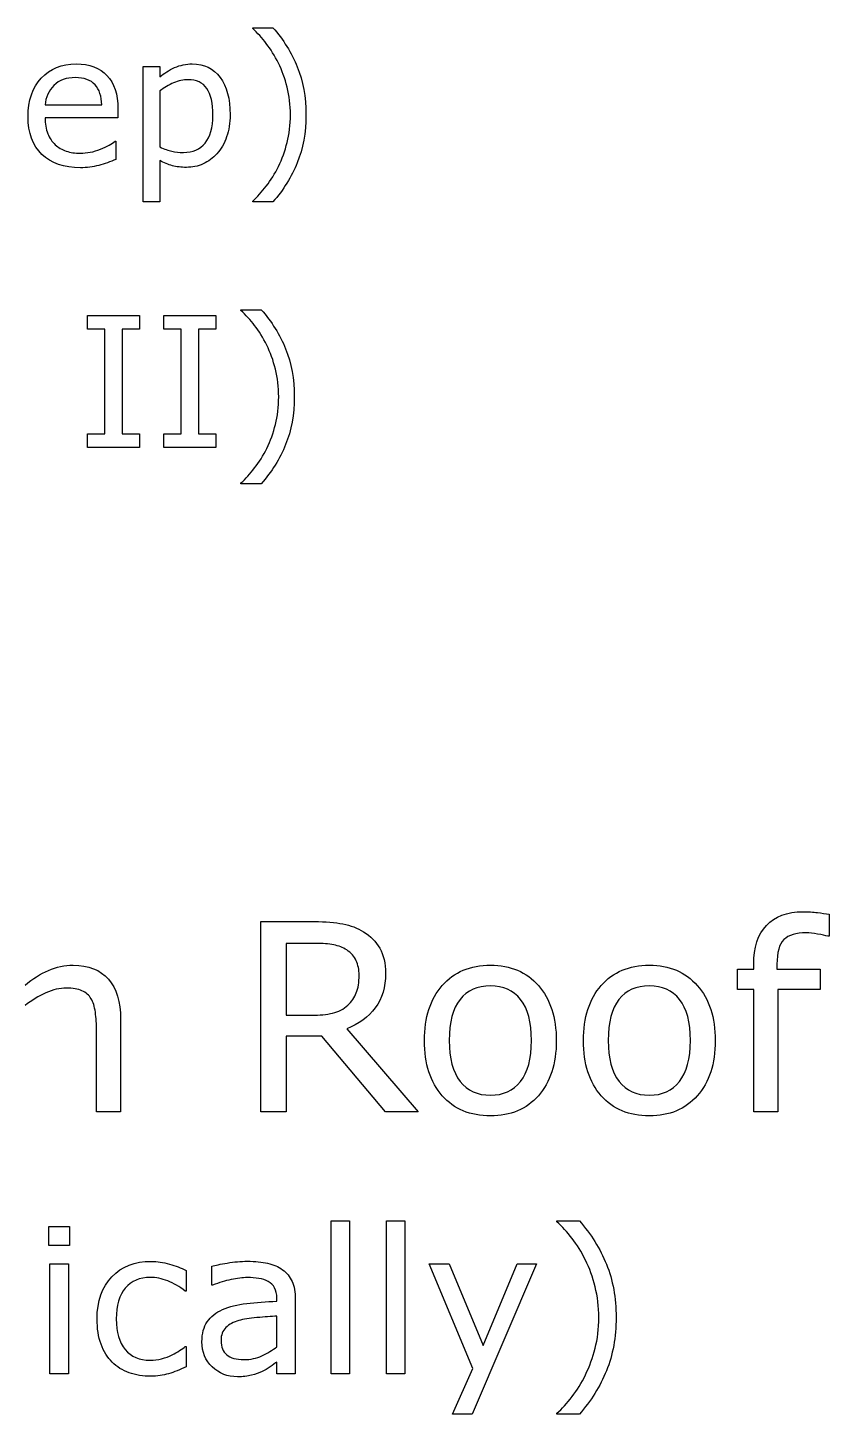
# Model space of a CAD drawing. Extents: x -13 to 750, y 12 to 2314.
# Drawn here: x 286.3 to 326.1, y 585.9 to 654.7 of the extents above; entities that cross this region are included whole.
import ezdxf

# ---------------------------------------------------------------- set-up
doc = ezdxf.new("R2010")
doc.units = 0
doc.layers.get('0').update_dxf_attribs({"linetype": 'CONTINUOUS'})

msp = doc.modelspace()

# ---------------------------------------------------------------- linework, layer by layer
at = {"color": 7}
for points in [[(297.51126, 654.6839), (297.51126, 654.7279), (298.51761, 654.7279)], [(292.897, 648.1355), (292.897, 646.0789), (292.07083, 646.0789), (292.07083, 652.7981), (292.897, 652.7981), (292.897, 652.2839)], [(292.897, 651.5901), (292.897, 648.8084)], [(287.20169, 650.8914), (290.01419, 650.8914)], [(290.81834, 650.7068), (290.81839, 650.2586)], [(290.81839, 650.2586), (287.20169, 650.2586)], [(296.39065, 650.4031), (296.39065, 650.4036)], [(300.15677, 650.4037), (300.15677, 650.4036)], [(290.67776, 649.0896), (290.72166, 649.0896), (290.72166, 648.1887)], [(298.51761, 646.0794), (297.51126, 646.0794), (297.51126, 646.1234)], [(296.93115, 640.684), (296.93115, 640.728), (297.9375, 640.728)], [(299.57666, 636.4038), (299.57666, 636.4037)], [(297.9375, 632.0795), (296.93115, 632.0795), (296.93115, 632.1235)], [(326.13621, 610.7034), (326.13623, 609.6117)], [(305.73486, 600.89), (304.10352, 600.89), (300.94238, 604.6478), (299.17139, 604.6478), (299.17139, 600.89), (297.91455, 600.89), (297.91455, 610.3417), (300.56152, 610.3417)], [(326.13623, 609.6117), (326.07273, 609.6117)], [(300.65039, 609.2624), (299.17139, 609.2624), (299.17139, 605.695), (300.44092, 605.695)], [(323.54002, 608.221), (323.54002, 607.9798), (325.69187, 607.9798), (325.69187, 606.9769), (323.5781, 606.9769), (323.5781, 600.89), (322.38475, 600.89), (322.38475, 606.9774), (321.57859, 606.9774), (321.57859, 607.9803), (322.38475, 607.9803), (322.38475, 608.2152)], [(302.7959, 607.6818), (302.7959, 607.682)], [(290.9512, 605.4921), (290.95117, 600.89)], [(290.95117, 600.89), (289.75781, 600.89), (289.75781, 604.9271)], [(302.18018, 605.0223), (305.73486, 600.89)], [(312.61376, 595.4388), (312.61376, 595.4878), (313.73192, 595.4878)], [(294.21044, 593.0168), (294.21044, 591.9962), (294.16164, 591.9962)], [(295.52392, 592.2939), (295.47512, 592.2939), (295.47512, 593.2265)], [(298.71239, 591.4935), (298.71239, 591.6351)], [(299.62551, 591.5905), (299.62548, 587.8898)], [(298.71239, 589.2326), (298.71239, 590.7511)], [(315.55321, 590.6831), (315.55321, 590.6828)], [(294.16164, 589.242), (294.21044, 589.242), (294.21044, 588.2316)], [(298.71239, 589.2328), (298.71239, 589.2326)], [(299.62548, 587.8898), (298.71239, 587.8898), (298.71239, 588.4709)], [(313.73192, 585.8781), (312.61376, 585.8781), (312.61376, 585.9271)]]:
    msp.add_lwpolyline(points, dxfattribs=at)
for points in [[(295.53812, 650.3817), (295.53812, 650.3817)], [(291.89502, 633.89), (289.31104, 633.89), (289.31104, 634.558), (290.16797, 634.558), (290.16797, 639.7655), (289.31104, 639.7655), (289.31104, 640.4335), (291.89502, 640.4335), (291.89502, 639.7655), (291.03809, 639.7655), (291.03809, 634.558), (291.89502, 634.558)], [(295.68311, 633.89), (293.09912, 633.89), (293.09912, 634.558), (293.95605, 634.558), (293.95605, 639.7655), (293.09912, 639.7655), (293.09912, 640.4335), (295.68311, 640.4335), (295.68311, 639.7655), (294.82617, 639.7655), (294.82617, 634.558), (295.68311, 634.558)], [(311.35254, 604.432), (311.35254, 604.432)], [(312.58398, 604.432), (312.58398, 604.432)], [(319.24268, 604.432), (319.24268, 604.432)], [(320.47412, 604.432), (320.47412, 604.432)], [(288.41943, 594.257), (287.38428, 594.257), (287.38428, 595.2091), (288.41943, 595.2091)], [(302.32079, 587.8898), (301.40282, 587.8898), (301.40282, 595.4875), (302.32079, 595.4875)], [(305.06493, 587.8898), (304.14696, 587.8898), (304.14696, 595.4875), (305.06493, 595.4875)], [(288.36083, 587.8898), (287.44286, 587.8898), (287.44286, 593.3439), (288.36083, 593.3439)], [(311.59813, 593.3439), (308.41454, 585.8781), (307.4331, 585.8781), (308.44872, 588.1535), (306.27587, 593.3439), (307.27196, 593.3439), (308.94677, 589.3009), (310.63622, 593.3439)]]:
    msp.add_lwpolyline(points, close=True, dxfattribs=at)
for points in [[(298.18802, 653.9413), (297.974153, 654.2225), (297.748567, 654.470033), (297.51126, 654.6839)], [(298.51761, 654.7279), (299.036163, 654.133167), (299.438993, 653.484233), (299.7261, 652.7811)], [(298.79007, 652.9657), (298.605497, 653.337767), (298.404813, 653.662967), (298.18802, 653.9413)], [(287.01707, 652.2273), (287.456523, 652.698967), (288.033673, 652.9348), (288.74852, 652.9348)], [(288.74852, 652.9348), (289.410627, 652.9348), (289.92039, 652.741433), (290.27781, 652.3547)], [(292.897, 652.2839), (293.116727, 652.4685), (293.36282, 652.622333), (293.63528, 652.7454)], [(293.63528, 652.7454), (293.910673, 652.871333), (294.203643, 652.9343), (294.51419, 652.9343)], [(294.51419, 652.9343), (295.10599, 652.9343), (295.56595, 652.7102), (295.89407, 652.262)], [(299.22073, 651.7748), (299.112337, 652.2084), (298.968783, 652.605367), (298.79007, 652.9657)], [(299.7261, 652.7811), (300.013213, 652.077967), (300.15677, 651.2855), (300.15677, 650.4037)], [(286.36228, 650.3157), (286.36228, 651.118433), (286.580543, 651.755633), (287.01707, 652.2273)], [(288.70462, 652.2537), (288.26224, 652.2537), (287.909213, 652.123333), (287.64554, 651.8626)], [(289.6846, 651.8977), (289.470733, 652.135033), (289.144073, 652.2537), (288.70462, 652.2537)], [(290.27781, 652.3547), (290.638163, 651.968033), (290.81834, 651.418733), (290.81834, 650.7068)], [(294.30325, 652.1482), (294.06595, 652.1482), (293.82718, 652.096933), (293.58694, 651.9944)], [(295.23489, 651.7087), (295.032743, 652.0017), (294.722197, 652.1482), (294.30325, 652.1482)], [(295.89407, 652.262), (296.225123, 651.816667), (296.39065, 651.197033), (296.39065, 650.4031)], [(287.64554, 651.8626), (287.384793, 651.6018), (287.236843, 651.278067), (287.20169, 650.8914)], [(290.01419, 650.8914), (290.011523, 651.325), (289.90166, 651.660433), (289.6846, 651.8977)], [(293.58694, 651.9944), (293.346707, 651.891867), (293.116727, 651.7571), (292.897, 651.5901)], [(295.53812, 650.3816), (295.53812, 650.9734), (295.437043, 651.415767), (295.23489, 651.7087)], [(299.38333, 650.4037), (299.38333, 650.884167), (299.32913, 651.3412), (299.22073, 651.7748)], [(287.04783, 648.4348), (286.590797, 648.8772), (286.36228, 649.504167), (286.36228, 650.3157)], [(287.20169, 650.2586), (287.20169, 649.9568), (287.2471, 649.6931), (287.33792, 649.4675)], [(295.1514, 649.0018), (295.409213, 649.312333), (295.53812, 649.7723), (295.53812, 650.3817)], [(296.39065, 650.4036), (296.39065, 650.005133), (296.333523, 649.640367), (296.21927, 649.3093)], [(299.22073, 649.0282), (299.32913, 649.4442), (299.38333, 649.9027), (299.38333, 650.4037)], [(300.15677, 650.4036), (300.15677, 649.521733), (300.013213, 648.729233), (299.7261, 648.0261)], [(287.33792, 649.4675), (287.42874, 649.2449), (287.553253, 649.0618), (287.71146, 648.9182)], [(296.21927, 649.3093), (296.10501, 648.981167), (295.943877, 648.702867), (295.73587, 648.4744)], [(287.71146, 648.9182), (287.8638, 648.7776), (288.043973, 648.672133), (288.25198, 648.6018)], [(288.25198, 648.6018), (288.46292, 648.531467), (288.694367, 648.4963), (288.94632, 648.4963)], [(288.94632, 648.4963), (289.280307, 648.4963), (289.615757, 648.562233), (289.95267, 648.6941)], [(289.95267, 648.6941), (290.29251, 648.828833), (290.534207, 648.960667), (290.67776, 649.0896)], [(292.897, 648.8084), (293.13138, 648.702933), (293.332063, 648.631133), (293.49905, 648.593)], [(293.49905, 648.593), (293.668977, 648.555), (293.860873, 648.536), (294.07474, 648.536)], [(294.07474, 648.536), (294.5347, 648.536), (294.893587, 648.691267), (295.1514, 649.0018)], [(298.79007, 647.8417), (298.97171, 648.2167), (299.115263, 648.6122), (299.22073, 649.0282)], [(288.95506, 647.7756), (288.140607, 647.7756), (287.504863, 647.995333), (287.04783, 648.4348)], [(289.86912, 647.8943), (289.57908, 647.815167), (289.274393, 647.7756), (288.95506, 647.7756)], [(290.72166, 648.1887), (290.44334, 648.0715), (290.15916, 647.973367), (289.86912, 647.8943)], [(293.52542, 647.8762), (293.32034, 647.9322), (293.110867, 648.018633), (292.897, 648.1355)], [(295.05032, 647.969), (294.78958, 647.8518), (294.512727, 647.7932), (294.21976, 647.7932)], [(295.73587, 648.4744), (295.54251, 648.2576), (295.313993, 648.089133), (295.05032, 647.969)], [(299.7261, 648.0261), (299.438993, 647.322967), (299.036163, 646.674067), (298.51761, 646.0794)], [(294.21976, 647.7932), (293.964873, 647.7932), (293.733427, 647.820867), (293.52542, 647.8762)], [(298.18802, 646.8661), (298.416533, 647.1561), (298.617217, 647.4813), (298.79007, 647.8417)], [(297.51126, 646.1234), (297.736847, 646.325533), (297.962433, 646.5731), (298.18802, 646.8661)], [(297.60791, 639.9414), (297.394043, 640.2226), (297.168457, 640.470133), (296.93115, 640.684)], [(297.9375, 640.728), (298.456053, 640.133267), (298.858887, 639.484333), (299.146, 638.7812)], [(298.20996, 638.9658), (298.025393, 639.337867), (297.82471, 639.663067), (297.60791, 639.9414)], [(298.64062, 637.7749), (298.532227, 638.2085), (298.388673, 638.605467), (298.20996, 638.9658)], [(299.146, 638.7812), (299.433107, 638.078067), (299.57666, 637.2856), (299.57666, 636.4038)], [(298.80322, 636.4038), (298.80322, 636.884267), (298.74902, 637.3413), (298.64062, 637.7749)], [(298.64062, 635.0283), (298.74902, 635.4443), (298.80322, 635.9028), (298.80322, 636.4038)], [(299.57666, 636.4037), (299.57666, 635.521833), (299.433107, 634.729333), (299.146, 634.0262)], [(298.20996, 633.8418), (298.3916, 634.2168), (298.535153, 634.6123), (298.64062, 635.0283)], [(297.60791, 632.8662), (297.836423, 633.1562), (298.037107, 633.4814), (298.20996, 633.8418)], [(299.146, 634.0262), (298.858887, 633.323067), (298.456053, 632.674167), (297.9375, 632.0795)], [(296.93115, 632.1235), (297.156737, 632.325633), (297.382323, 632.5732), (297.60791, 632.8662)], [(323.01316, 610.1512), (323.432107, 610.604), (324.03725, 610.8304), (324.82859, 610.8304)], [(324.82859, 610.8304), (325.095197, 610.8304), (325.334293, 610.817733), (325.54588, 610.7924)], [(325.54588, 610.7924), (325.7617, 610.767067), (325.958477, 610.7374), (326.13621, 610.7034)], [(300.56152, 610.3417), (301.132813, 610.3417), (301.60889, 610.3036), (301.98975, 610.2274)], [(301.98975, 610.2274), (302.37061, 610.155467), (302.713383, 610.024267), (303.01807, 609.8338)], [(322.38475, 608.2152), (322.38475, 609.057333), (322.59422, 609.702667), (323.01316, 610.1512)], [(303.01807, 609.8338), (303.360843, 609.618), (303.627443, 609.345067), (303.81787, 609.015)], [(323.88279, 609.4461), (323.654277, 609.221833), (323.54002, 608.813467), (323.54002, 608.221)], [(324.99998, 609.7889), (324.487933, 609.7889), (324.115537, 609.674633), (323.88279, 609.4461)], [(325.55857, 609.7259), (325.346983, 609.7679), (325.160787, 609.7889), (324.99998, 609.7889)], [(326.07273, 609.6117), (325.94155, 609.6497), (325.770163, 609.687767), (325.55857, 609.7259)], [(301.53271, 609.1864), (301.283037, 609.237067), (300.98893, 609.2624), (300.65039, 609.2624)], [(302.18018, 608.9325), (301.998213, 609.055233), (301.78239, 609.139867), (301.53271, 609.1864)], [(302.6499, 608.3993), (302.5568, 608.6109), (302.400227, 608.788633), (302.18018, 608.9325)], [(303.81787, 609.015), (304.01253, 608.689133), (304.10986, 608.274433), (304.10986, 607.7709)], [(287.37112, 607.9169), (287.768907, 608.090367), (288.177273, 608.1771), (288.59622, 608.1771)], [(288.59622, 608.1771), (289.362173, 608.1771), (289.946157, 607.946467), (290.34817, 607.4852)], [(302.7959, 607.682), (302.7959, 607.9528), (302.747233, 608.1919), (302.6499, 608.3993)], [(306.92187, 607.1678), (307.514323, 607.840667), (308.312013, 608.1771), (309.31494, 608.1771)], [(309.31494, 608.1771), (310.309407, 608.1771), (311.102863, 607.840667), (311.69531, 607.1678)], [(314.81201, 607.1678), (315.404457, 607.840667), (316.202147, 608.1771), (317.20508, 608.1771)], [(317.20508, 608.1771), (318.199547, 608.1771), (318.993003, 607.840667), (319.58545, 607.1678)], [(286.21585, 607.1932), (286.588243, 607.502133), (286.973333, 607.743367), (287.37112, 607.9169)], [(290.34817, 607.4852), (290.75019, 607.023933), (290.9512, 606.359567), (290.9512, 605.4921)], [(302.65625, 606.7995), (302.74935, 607.032233), (302.7959, 607.326333), (302.7959, 607.6818)], [(304.10986, 607.7709), (304.10986, 607.089567), (303.938473, 606.518267), (303.5957, 606.057)], [(287.23782, 606.7997), (286.882353, 606.6389), (286.541697, 606.433633), (286.21585, 606.1839)], [(288.2598, 607.0409), (287.933953, 607.0409), (287.593293, 606.9605), (287.23782, 606.7997)], [(289.03421, 606.9076), (288.835317, 606.996467), (288.57718, 607.0409), (288.2598, 607.0409)], [(289.49124, 606.514), (289.385447, 606.691733), (289.233103, 606.822933), (289.03421, 606.9076)], [(302.2373, 606.1901), (302.427733, 606.367833), (302.567383, 606.570967), (302.65625, 606.7995)], [(306.03955, 604.432), (306.03955, 605.587267), (306.333657, 606.4992), (306.92187, 607.1678)], [(309.31494, 607.1488), (308.66748, 607.1488), (308.1639, 606.9245), (307.8042, 606.4759)], [(310.81299, 606.4759), (310.45329, 606.9245), (309.95394, 607.1488), (309.31494, 607.1488)], [(311.69531, 607.1678), (312.287757, 606.4992), (312.58398, 605.587267), (312.58398, 604.432)], [(313.92969, 604.432), (313.92969, 605.587267), (314.223797, 606.4992), (314.81201, 607.1678)], [(317.20508, 607.1488), (316.55762, 607.1488), (316.05404, 606.9245), (315.69434, 606.4759)], [(318.70312, 606.4759), (318.34342, 606.9245), (317.844073, 607.1488), (317.20508, 607.1488)], [(319.58545, 607.1678), (320.177897, 606.4992), (320.47412, 605.587267), (320.47412, 604.432)], [(289.70071, 605.8412), (289.662643, 606.128933), (289.59282, 606.3532), (289.49124, 606.514)], [(301.48193, 605.7965), (301.778157, 605.868433), (302.029947, 605.999633), (302.2373, 606.1901)], [(303.5957, 606.057), (303.252927, 605.599933), (302.781087, 605.255033), (302.18018, 605.0223)], [(307.8042, 606.4759), (307.448733, 606.031567), (307.271, 605.350267), (307.271, 604.432)], [(311.35254, 604.432), (311.35254, 605.350267), (311.17269, 606.031567), (310.81299, 606.4759)], [(315.69434, 606.4759), (315.338867, 606.031567), (315.16113, 605.350267), (315.16113, 604.432)], [(319.24268, 604.432), (319.24268, 605.350267), (319.062827, 606.031567), (318.70312, 606.4759)], [(289.75781, 604.9271), (289.75781, 605.252967), (289.738777, 605.557667), (289.70071, 605.8412)], [(300.44092, 605.695), (300.838707, 605.695), (301.18571, 605.728833), (301.48193, 605.7965)], [(306.92187, 601.6962), (306.333657, 602.3648), (306.03955, 603.276733), (306.03955, 604.432)], [(307.271, 604.432), (307.271, 603.543333), (307.45085, 602.868367), (307.81055, 602.4071)], [(310.80664, 602.4007), (311.170573, 602.857767), (311.35254, 603.534867), (311.35254, 604.432)], [(312.58398, 604.432), (312.58398, 603.276733), (312.287757, 602.3648), (311.69531, 601.6962)], [(314.81201, 601.6962), (314.223797, 602.3648), (313.92969, 603.276733), (313.92969, 604.432)], [(315.16113, 604.432), (315.16113, 603.543333), (315.34098, 602.868367), (315.70068, 602.4071)], [(318.69678, 602.4007), (319.060713, 602.857767), (319.24268, 603.534867), (319.24268, 604.432)], [(320.47412, 604.432), (320.47412, 603.276733), (320.177897, 602.3648), (319.58545, 601.6962)], [(307.81055, 602.4071), (308.17025, 601.950033), (308.671713, 601.7215), (309.31494, 601.7215)], [(309.31494, 601.7215), (309.949707, 601.7215), (310.44694, 601.9479), (310.80664, 602.4007)], [(315.70068, 602.4071), (316.06038, 601.950033), (316.561847, 601.7215), (317.20508, 601.7215)], [(317.20508, 601.7215), (317.839847, 601.7215), (318.33708, 601.9479), (318.69678, 602.4007)], [(309.31494, 600.6932), (308.312013, 600.6932), (307.514323, 601.027533), (306.92187, 601.6962)], [(311.69531, 601.6962), (311.102863, 601.027533), (310.309407, 600.6932), (309.31494, 600.6932)], [(317.20508, 600.6932), (316.202147, 600.6932), (315.404457, 601.027533), (314.81201, 601.6962)], [(319.58545, 601.6962), (318.993003, 601.027533), (318.199547, 600.6932), (317.20508, 600.6932)], [(313.36571, 594.6136), (313.128083, 594.926133), (312.877433, 595.2012), (312.61376, 595.4388)], [(313.73192, 595.4878), (314.308093, 594.826933), (314.755687, 594.1059), (315.0747, 593.3247)], [(314.03466, 593.5296), (313.82958, 593.943067), (313.606597, 594.3044), (313.36571, 594.6136)], [(314.51317, 592.2064), (314.39273, 592.6882), (314.233227, 593.129267), (314.03466, 593.5296)], [(290.51903, 592.7091), (291.01057, 593.216967), (291.658357, 593.4709), (292.46239, 593.4709)], [(292.46239, 593.4709), (292.77489, 593.4709), (293.08088, 593.426933), (293.38036, 593.339)], [(293.38036, 593.339), (293.683093, 593.251133), (293.959787, 593.143733), (294.21044, 593.0168)], [(295.47512, 593.2265), (295.654153, 593.275167), (295.91294, 593.328867), (296.25148, 593.3876)], [(296.25148, 593.3876), (296.590027, 593.446267), (296.923687, 593.4756), (297.25246, 593.4756)], [(297.25246, 593.4756), (297.636573, 593.4756), (297.970233, 593.442933), (298.25344, 593.3776)], [(298.25344, 593.3776), (298.5399, 593.3156), (298.787297, 593.208167), (298.99563, 593.0553)], [(298.99563, 593.0553), (299.200703, 592.905567), (299.356953, 592.7119), (299.46438, 592.4743)], [(315.0747, 593.3247), (315.393707, 592.543433), (315.55321, 591.6629), (315.55321, 590.6831)], [(289.78661, 590.6095), (289.78661, 591.501433), (290.03075, 592.2013), (290.51903, 592.7091)], [(291.18801, 592.1476), (290.88853, 591.799333), (290.73879, 591.286633), (290.73879, 590.6095)], [(292.42336, 592.675), (291.902527, 592.675), (291.490743, 592.4992), (291.18801, 592.1476)], [(293.2925, 592.4992), (292.996273, 592.6164), (292.70656, 592.675), (292.42336, 592.675)], [(294.16164, 591.9962), (293.881693, 592.214333), (293.59198, 592.382), (293.2925, 592.4992)], [(296.44188, 592.5673), (296.14566, 592.5053), (295.839673, 592.414167), (295.52392, 592.2939)], [(297.24755, 592.6653), (297.006663, 592.6653), (296.738107, 592.632633), (296.44188, 592.5673)], [(297.81884, 592.6263), (297.636547, 592.6523), (297.446117, 592.6653), (297.24755, 592.6653)], [(298.28759, 592.475), (298.157383, 592.549867), (298.001133, 592.6003), (297.81884, 592.6263)], [(298.60009, 592.1527), (298.528477, 592.289433), (298.42431, 592.396867), (298.28759, 592.475)], [(298.71239, 591.6351), (298.71239, 591.843433), (298.674957, 592.015967), (298.60009, 592.1527)], [(299.46438, 592.4743), (299.5718, 592.236633), (299.62551, 591.942033), (299.62551, 591.5905)], [(314.69384, 590.683), (314.69384, 591.2168), (314.633617, 591.7246), (314.51317, 592.2064)], [(297.21337, 591.3763), (297.678863, 591.4283), (298.178537, 591.467367), (298.71239, 591.4935)], [(295.25536, 590.473), (295.4344, 590.730133), (295.688307, 590.931967), (296.01708, 591.0785)], [(296.01708, 591.0785), (296.349113, 591.224967), (296.747877, 591.324233), (297.21337, 591.3763)], [(298.71239, 590.7511), (298.432443, 590.7351), (298.10204, 590.710767), (297.72118, 590.6781)], [(289.98192, 589.3546), (289.851713, 589.712733), (289.78661, 590.131033), (289.78661, 590.6095)], [(290.73879, 590.6095), (290.73879, 589.951967), (290.885273, 589.4458), (291.17824, 589.091)], [(294.99169, 589.472), (294.99169, 589.8854), (295.07958, 590.219067), (295.25536, 590.473)], [(296.1831, 590.1849), (296.020333, 590.028633), (295.93895, 589.812167), (295.93895, 589.5355)], [(296.82274, 590.5365), (296.559073, 590.461633), (296.34586, 590.344433), (296.1831, 590.1849)], [(297.72118, 590.6781), (297.34358, 590.645433), (297.0441, 590.598233), (296.82274, 590.5365)], [(314.51317, 589.1546), (314.633617, 589.616867), (314.69384, 590.126333), (314.69384, 590.683)], [(315.55321, 590.6828), (315.55321, 589.702933), (315.393707, 588.8224), (315.0747, 588.0412)], [(290.53368, 588.466), (290.296053, 588.700333), (290.112133, 588.996533), (289.98192, 589.3546)], [(295.50438, 588.2269), (295.162587, 588.552433), (294.99169, 588.967467), (294.99169, 589.472)], [(295.93895, 589.5355), (295.93895, 589.223033), (296.033353, 588.987033), (296.22216, 588.8275)], [(291.17824, 589.091), (291.474467, 588.7394), (291.889507, 588.5636), (292.42336, 588.5636)], [(292.98977, 588.6366), (293.181823, 588.685267), (293.354347, 588.748733), (293.50734, 588.827)], [(293.50734, 588.827), (293.640807, 588.895333), (293.766133, 588.966933), (293.88332, 589.0418)], [(293.88332, 589.0418), (294.000507, 589.119933), (294.09328, 589.186667), (294.16164, 589.242)], [(296.22216, 588.8275), (296.41096, 588.671233), (296.699047, 588.5931), (297.08642, 588.5931)], [(297.08642, 588.5931), (297.40868, 588.5931), (297.703273, 588.654967), (297.9702, 588.7787)], [(297.9702, 588.7787), (298.237133, 588.905633), (298.48453, 589.057), (298.71239, 589.2328)], [(314.03466, 587.8363), (314.23648, 588.252967), (314.395983, 588.6924), (314.51317, 589.1546)], [(291.37841, 587.9386), (291.04963, 588.0558), (290.768053, 588.2316), (290.53368, 588.466)], [(292.42336, 588.5636), (292.608907, 588.5636), (292.79771, 588.587933), (292.98977, 588.6366)], [(294.21044, 588.2316), (293.904447, 588.085133), (293.613107, 587.9712), (293.33642, 587.8898)], [(296.75438, 587.7386), (296.262847, 587.7386), (295.84618, 587.901367), (295.50438, 588.2269)], [(297.97997, 588.0021), (297.826977, 587.927233), (297.651197, 587.8654), (297.45263, 587.8166)], [(298.38036, 588.2365), (298.24364, 588.138833), (298.110177, 588.0607), (297.97997, 588.0021)], [(298.71239, 588.4709), (298.63101, 588.415567), (298.520333, 588.337433), (298.38036, 588.2365)], [(315.0747, 588.0412), (314.755687, 587.259933), (314.308093, 586.5389), (313.73192, 585.8781)], [(292.46239, 587.7677), (292.06851, 587.7677), (291.707183, 587.824667), (291.37841, 587.9386)], [(293.33642, 587.8898), (293.06298, 587.8084), (292.771637, 587.7677), (292.46239, 587.7677)], [(297.45263, 587.8166), (297.254063, 587.7646), (297.021313, 587.7386), (296.75438, 587.7386)], [(313.36571, 586.7523), (313.619617, 587.074567), (313.8426, 587.4359), (314.03466, 587.8363)], [(312.61376, 585.9271), (312.864413, 586.1517), (313.115063, 586.426767), (313.36571, 586.7523)]]:
    msp.add_open_spline(points, degree=3, dxfattribs=at)

doc.saveas('drawing.dxf')
